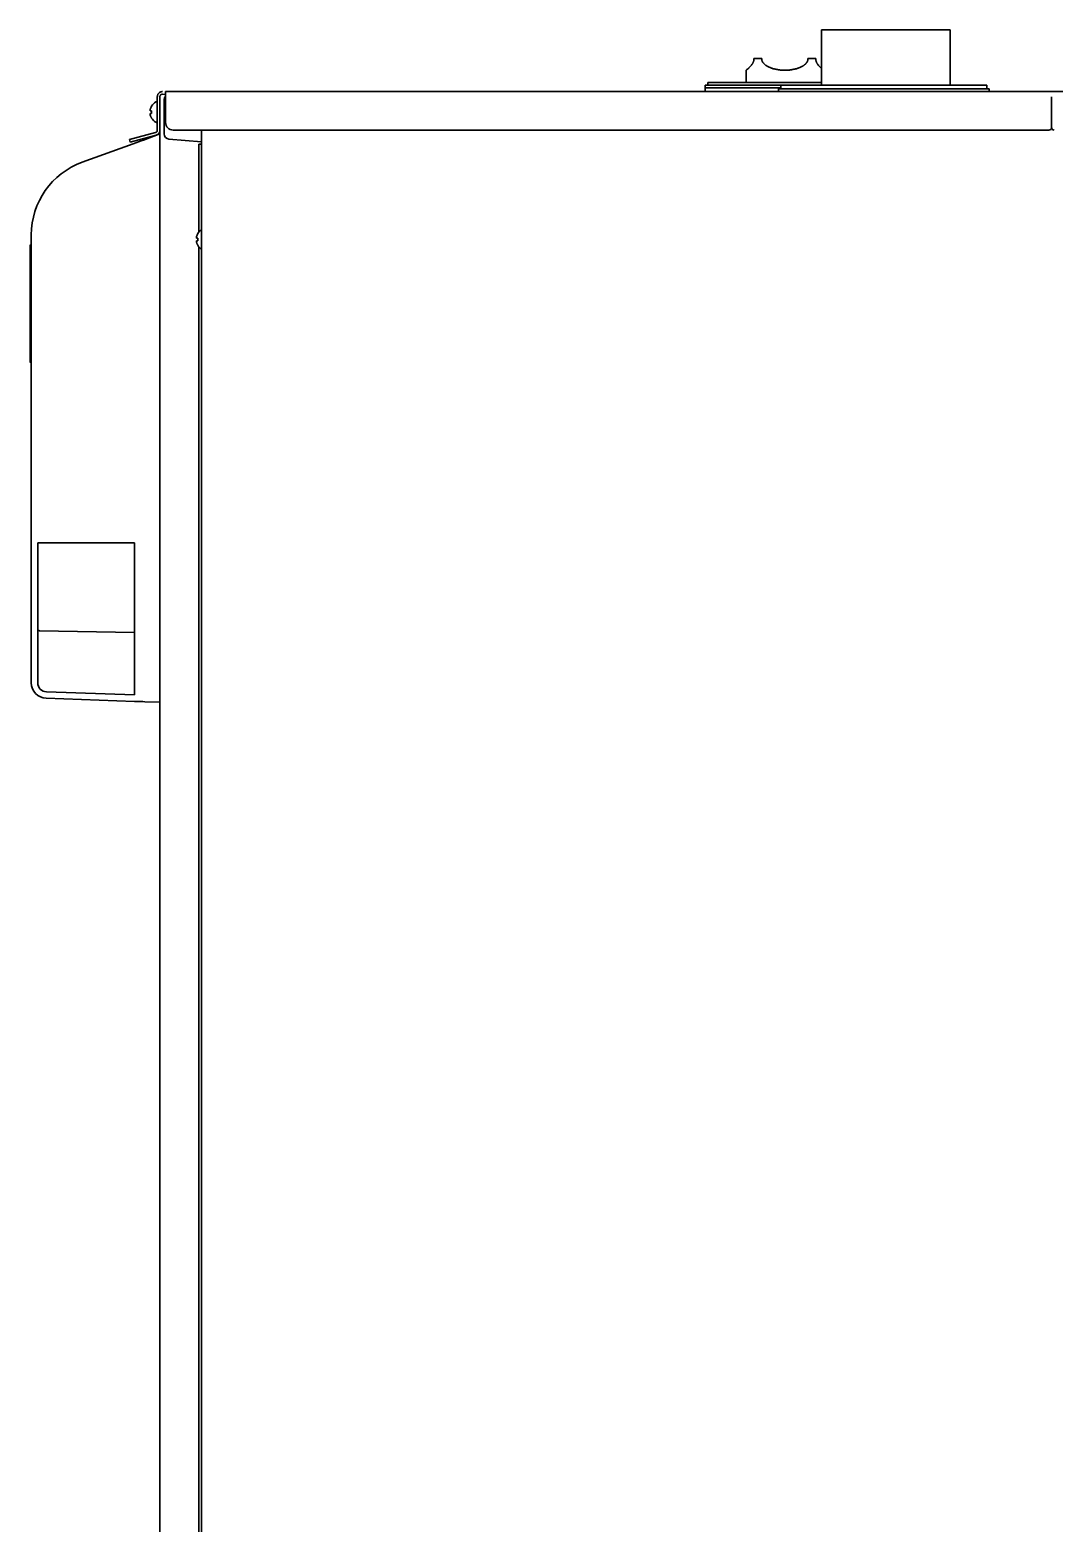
# Model space of a CAD drawing. Extents: x 5809 to 10669, y -850 to 3886.
# Drawn here: x 9465 to 9863, y 1852 to 2432 of the extents above; entities that cross this region are included whole.
import ezdxf

# ---------------------------------------------------------------- set-up
doc = ezdxf.new("R2010")
doc.units = 0
doc.header["$LTSCALE"] = 5
doc.layers.add('1', color=7, linetype='CONTINUOUS', true_color=0xffffff)

msp = doc.modelspace()

# ---------------------------------------------------------------- linework, layer by layer
at = {"layer": '1', "color": 7, "linetype": 'Continuous', "lineweight": 35}
for p, q in [((9772.57, 2432.33), (9817.17, 2432.33)), ((9772.57, 2432.33), (9772.57, 2410.83)), ((9772.57, 2432.33), (9822.57, 2432.33)), ((9772.57, 2432.33), (9772.57, 2410.83)), ((9822.57, 2410.83), (9822.57, 2432.33)), ((9743.27, 2416.63), (9743.27, 2411.83)), ((9746.27, 2421.13), (9749.27, 2421.13)), ((9767.27, 2421.13), (9770.27, 2421.13)), ((9727.27, 2410.83), (9789.27, 2410.83)), ((9727.27, 2410.83), (9727.27, 2409.83)), ((9728.27, 2411.83), (9772.57, 2411.83)), ((9728.27, 2411.83), (9728.27, 2410.83)), ((9756.77, 2410.83), (9756.77, 2409.33)), ((9756.77, 2410.83), (9796.77, 2410.83)), ((9756.77, 2410.83), (9756.77, 2409.33)), ((9796.77, 2410.83), (9836.77, 2410.83)), ((9836.77, 2409.33), (9836.77, 2410.83)), ((9514.07, 2404.33), (9513.87, 2404.33)), ((9514.27, 2404.27), (9514.07, 2404.33)), ((9514.27, 2393.33), (9514.27, 2406.33)), ((9515.27, 1387.74), (9515.27, 2406.35)), ((9516.97, 2405.29), (9516.97, 2396.57)), ((9517.47, 2408.33), (9517.47, 2406.22)), ((9517.47, 2408.33), (10531.47, 2408.33)), ((9517.47, 2406.22), (9517.47, 2396.32)), ((9727.27, 2409.83), (9756.77, 2409.83)), ((9727.27, 2409.83), (9727.27, 2408.33)), ((9796.77, 2409.33), (9755.77, 2409.33)), ((9755.77, 2409.33), (9755.77, 2408.33)), ((9796.77, 2409.33), (9755.77, 2409.33)), ((9755.77, 2409.33), (9755.77, 2408.33)), ((9837.77, 2409.33), (9796.77, 2409.33)), ((9837.77, 2408.33), (9837.77, 2409.33)), ((9861.97, 2406.22), (9861.97, 2394.32)), ((9511.99, 2402.63), (9512.03, 2402.63)), ((9512.03, 2398.03), (9511.99, 2398.03)), ((9513.87, 2396.33), (9514.07, 2396.33)), ((9514.07, 2396.33), (9514.27, 2396.38)), ((9516.97, 2396.57), (9516.97, 2391.83)), ((9520.45, 2393.33), (9860.97, 2393.33)), ((9531.47, 2390.97), (9531.47, 2393.33)), ((9485.01, 2380.81), (9504.82, 2388.02)), ((9513.53, 2392.36), (9503.42, 2389.65)), ((9503.68, 2388.69), (9503.42, 2389.65)), ((9513.79, 2391.39), (9503.68, 2388.69)), ((9504.82, 2388.02), (9506.9, 2388.78)), ((9506.9, 2388.78), (9507.99, 2389.18)), ((9507.99, 2389.18), (9508.83, 2389.48)), ((9508.83, 2389.48), (9515.27, 2391.83)), ((9515.27, 2391.83), (9515.27, 2389.72)), ((9515.27, 2389.72), (9515.27, 2172.82)), ((9518.8, 2389.83), (9531.47, 2388.73)), ((9530.47, 2385.83), (9530.47, 2387.83)), ((9530.47, 2387.83), (9531.47, 2387.83)), ((9531.47, 1373.93), (9531.47, 2390.96)), ((9530.47, 2385.83), (9530.47, 2353.77)), ((9465.27, 2178.37), (9465.27, 2352.62)), ((9529.99, 2353.13), (9530.03, 2353.13)), ((9465.27, 2348.61), (9464.71, 2348.61)), ((9530.03, 2348.53), (9529.99, 2348.53)), ((9530.47, 2347.87), (9530.47, 1565.79)), ((9464.77, 2333.77), (9464.71, 2333.77)), ((9464.71, 2317.88), (9464.77, 2317.88)), ((9464.71, 2303.04), (9465.27, 2303.04)), ((9467.77, 2232.89), (9505.44, 2232.89)), ((9467.77, 2178.37), (9467.77, 2232.89)), ((9505.44, 2232.89), (9505.44, 2173.67)), ((9468.47, 2198.64), (9505.41, 2198)), ((9505.44, 2171.17), (9471.06, 2172.37)), ((9505.44, 2173.67), (9471.15, 2174.87)), ((9515.27, 2172.82), (9515.27, 2170.83)), ((9507.52, 2171.1), (9505.44, 2171.17)), ((9508.61, 2171.06), (9507.52, 2171.1)), ((9509.44, 2171.03), (9508.61, 2171.06)), ((9515.27, 2170.83), (9509.44, 2171.03))]:
    msp.add_line(p, q, dxfattribs=at)
at = {"layer": '1'}
for p, q in [((9515.27, 2406.33), (9515.27, 2393.33)), ((9516.27, 2407.33), (9517.47, 2407.33))]:
    msp.add_line(p, q, dxfattribs=at)
at = {"layer": '1', "color": 7, "linetype": 'Continuous', "lineweight": 35}
for centre, radius, start, end in [((9513.87, 2403.93), 0.4, 90, 120.30118), ((9518.97, 2405.29), 2, 138.59177, 180), ((9515.77, 2400.33), 3.78, 172.39595, 179.99653), ((9515.77, 2400.33), 3.78, 180.00345, 187.60407), ((9516.09, 2400.13), 4.8, 120.30118, 148.41865), ((9516.09, 2400.53), 4.8, 211.58373, 239.69882), ((9513.87, 2396.73), 0.4, 239.69882, 270), ((9518.97, 2391.83), 2, 180, 265), ((9495.27, 2352.62), 30, 110, 180), ((9534.09, 2350.63), 4.8, 123.08197, 148.62729), ((9534.09, 2351.03), 4.8, 211.37271, 236.91803), ((9468.49, 2199.36), 0.714, 180, 269), ((9471.27, 2178.37), 6, 180, 268), ((9471.27, 2178.37), 3.5, 180, 268)]:
    msp.add_arc(centre, radius, start, end, dxfattribs=at)
msp.add_ellipse((9520.47, 2396.32), major_axis=(-3, 0), ratio=0.99863, start_param=0, end_param=1.570796, dxfattribs=at)
at = {"layer": '1', "color": 7, "linetype": 'Continuous', "lineweight": 35, "extrusion": (0, 0, -1)}
for centre, major_axis, start_param, end_param in [((9860.97, 2394.32), (-1, 0), 3.141593, 4.712389), ((9862.97, 2394.32), (1, 0), 1.570796, 3.141593)]:
    msp.add_ellipse(centre, major_axis=major_axis, ratio=0.99863, start_param=start_param, end_param=end_param, dxfattribs=at)
at = {"layer": '1', "color": 7, "linetype": 'Continuous', "lineweight": 35}
for points, knots in [([(9746.27, 2421.13), (9746.27, 2421.07), (9746.27, 2421.01), (9746.26, 2420.89), (9746.26, 2420.83), (9746.24, 2420.65), (9746.22, 2420.54), (9746.17, 2420.31), (9746.13, 2420.2), (9746.06, 2420), (9746.03, 2419.9), (9745.96, 2419.76), (9745.94, 2419.71), (9745.9, 2419.62), (9745.88, 2419.57), (9745.81, 2419.44), (9745.76, 2419.35), (9745.67, 2419.19), (9745.62, 2419.12), (9745.52, 2418.97), (9745.47, 2418.89), (9745.39, 2418.79), (9745.37, 2418.75), (9745.32, 2418.69), (9745.29, 2418.65), (9745.22, 2418.56), (9745.17, 2418.49), (9745.02, 2418.31), (9744.92, 2418.2), (9744.74, 2417.99), (9744.65, 2417.9), (9744.47, 2417.71), (9744.38, 2417.63), (9744.26, 2417.51), (9744.22, 2417.47), (9744.14, 2417.4), (9744.11, 2417.36), (9744, 2417.26), (9743.93, 2417.2), (9743.74, 2417.02), (9743.63, 2416.93), (9743.5, 2416.81), (9743.46, 2416.78), (9743.41, 2416.74), (9743.38, 2416.72), (9743.36, 2416.7), (9743.35, 2416.69), (9743.35, 2416.69), (9743.32, 2416.66), (9743.3, 2416.65), (9743.28, 2416.63), (9743.27, 2416.63), (9743.27, 2416.63)], [0, 0, 0, 0, 0.015629, 0.015629, 0.031257, 0.031257, 0.062514, 0.062514, 0.093772, 0.093772, 0.125029, 0.125029, 0.140657, 0.140657, 0.156286, 0.156286, 0.187543, 0.187543, 0.2188, 0.2188, 0.250057, 0.250057, 0.265686, 0.265686, 0.281315, 0.281315, 0.312572, 0.312572, 0.375086, 0.375086, 0.4376, 0.4376, 0.500115, 0.500115, 0.531372, 0.531372, 0.562629, 0.562629, 0.625143, 0.625143, 0.750172, 0.750172, 0.812686, 0.812686, 0.843944, 0.859572, 0.859572, 0.875201, 0.875201, 0.937715, 0.937715, 1, 1, 1, 1]), ([(9767.27, 2421.13), (9767.27, 2421.07), (9767.27, 2421.01), (9767.26, 2420.89), (9767.25, 2420.83), (9767.23, 2420.65), (9767.2, 2420.54), (9767.13, 2420.31), (9767.08, 2420.2), (9766.99, 2420), (9766.93, 2419.9), (9766.86, 2419.78), (9766.85, 2419.76), (9766.81, 2419.71), (9766.8, 2419.69), (9766.75, 2419.62), (9766.72, 2419.57), (9766.62, 2419.44), (9766.55, 2419.35), (9766.4, 2419.19), (9766.33, 2419.11), (9766.17, 2418.96), (9766.09, 2418.89), (9765.97, 2418.79), (9765.92, 2418.75), (9765.84, 2418.69), (9765.79, 2418.65), (9765.66, 2418.56), (9765.58, 2418.49), (9765.4, 2418.37), (9765.3, 2418.32), (9765.12, 2418.2), (9765.02, 2418.15), (9764.55, 2417.89), (9764.15, 2417.71), (9763.63, 2417.51), (9763.52, 2417.47), (9763.31, 2417.4), (9762.99, 2417.29), (9762.66, 2417.19), (9762, 2417.02), (9761.55, 2416.93), (9760.97, 2416.83), (9760.8, 2416.81), (9760.62, 2416.78), (9760.5, 2416.77), (9760.45, 2416.76), (9760.15, 2416.72), (9759.92, 2416.7), (9759.21, 2416.64), (9758.74, 2416.63), (9757.8, 2416.63), (9757.33, 2416.64), (9756.74, 2416.69), (9756.62, 2416.7), (9756.38, 2416.73), (9756.03, 2416.76), (9755.68, 2416.81), (9755, 2416.93), (9754.55, 2417.02), (9753.89, 2417.19), (9753.67, 2417.26), (9753.35, 2417.36), (9753.24, 2417.39), (9753.03, 2417.47), (9752.92, 2417.51), (9752.61, 2417.63), (9752.4, 2417.71), (9752, 2417.89), (9751.81, 2417.99), (9751.43, 2418.2), (9751.24, 2418.31), (9750.97, 2418.49), (9750.88, 2418.56), (9750.71, 2418.69), (9750.62, 2418.75), (9750.46, 2418.89), (9750.38, 2418.96), (9750.22, 2419.12), (9750.14, 2419.19), (9750.03, 2419.32), (9750, 2419.36), (9749.93, 2419.44), (9749.89, 2419.48), (9749.79, 2419.62), (9749.73, 2419.71), (9749.61, 2419.9), (9749.56, 2420), (9749.5, 2420.12), (9749.49, 2420.15), (9749.46, 2420.2), (9749.45, 2420.23), (9749.42, 2420.31), (9749.4, 2420.37), (9749.35, 2420.53), (9749.32, 2420.65), (9749.3, 2420.8), (9749.29, 2420.83), (9749.29, 2420.89), (9749.28, 2420.92), (9749.28, 2421.01), (9749.27, 2421.07), (9749.27, 2421.13)], [0, 0, 0, 0, 0.007812, 0.007812, 0.015625, 0.015625, 0.03125, 0.03125, 0.046875, 0.046875, 0.0625, 0.0625, 0.066406, 0.066406, 0.070313, 0.070313, 0.078125, 0.078125, 0.09375, 0.09375, 0.109375, 0.109375, 0.125, 0.125, 0.132813, 0.132813, 0.140625, 0.140625, 0.15625, 0.15625, 0.171875, 0.171875, 0.1875, 0.1875, 0.25, 0.25, 0.265625, 0.265625, 0.28125, 0.3125, 0.3125, 0.375, 0.375, 0.390625, 0.398438, 0.398438, 0.40625, 0.40625, 0.4375, 0.4375, 0.5, 0.5, 0.5625, 0.5625, 0.578125, 0.578125, 0.59375, 0.625, 0.625, 0.6875, 0.6875, 0.71875, 0.71875, 0.734375, 0.734375, 0.75, 0.75, 0.78125, 0.78125, 0.8125, 0.8125, 0.84375, 0.84375, 0.859375, 0.859375, 0.875, 0.875, 0.890625, 0.890625, 0.90625, 0.90625, 0.914062, 0.914062, 0.921875, 0.921875, 0.9375, 0.9375, 0.953125, 0.953125, 0.957031, 0.957031, 0.960937, 0.960937, 0.96875, 0.96875, 0.984375, 0.984375, 0.988281, 0.988281, 0.992187, 0.992187, 1, 1, 1, 1]), ([(9772.57, 2417.24), (9772.54, 2417.27), (9772.51, 2417.3), (9772.4, 2417.4), (9772.33, 2417.47), (9772.16, 2417.63), (9772.08, 2417.71), (9771.9, 2417.89), (9771.81, 2417.99), (9771.69, 2418.12), (9771.67, 2418.15), (9771.62, 2418.2), (9771.6, 2418.23), (9771.52, 2418.32), (9771.47, 2418.37), (9771.33, 2418.56), (9771.23, 2418.68), (9771.1, 2418.86), (9771.08, 2418.89), (9771.03, 2418.97), (9771, 2419), (9770.93, 2419.12), (9770.88, 2419.19), (9770.78, 2419.36), (9770.74, 2419.44), (9770.65, 2419.62), (9770.6, 2419.71), (9770.55, 2419.83), (9770.54, 2419.85), (9770.52, 2419.9), (9770.49, 2419.97), (9770.46, 2420.05), (9770.41, 2420.21), (9770.38, 2420.31), (9770.35, 2420.45), (9770.34, 2420.48), (9770.33, 2420.54), (9770.32, 2420.57), (9770.31, 2420.65), (9770.3, 2420.71), (9770.28, 2420.89), (9770.27, 2421.01), (9770.27, 2421.13)], [0.4085505, 0.4085505, 0.4085505, 0.4085505, 0.4375576, 0.4375576, 0.5000512, 0.5000512, 0.5625448, 0.5625448, 0.6250384, 0.6250384, 0.6406618, 0.6406618, 0.6562852, 0.6562852, 0.687532, 0.687532, 0.7500256, 0.7500256, 0.765649, 0.765649, 0.7812724, 0.7812724, 0.8125192, 0.8125192, 0.843766, 0.843766, 0.8750128, 0.8750128, 0.8828245, 0.8828245, 0.8906362, 0.9062596, 0.9062596, 0.9375064, 0.9375064, 0.9453181, 0.9453181, 0.9531298, 0.9531298, 0.9687532, 0.9687532, 1, 1, 1, 1]), ([(9514.27, 2406.33), (9514.27, 2406.46), (9514.29, 2406.59), (9514.34, 2406.84), (9514.38, 2406.97), (9514.48, 2407.21), (9514.54, 2407.33), (9514.68, 2407.55), (9514.77, 2407.65), (9514.95, 2407.83), (9515.05, 2407.92), (9515.27, 2408.06), (9515.39, 2408.12), (9515.63, 2408.22), (9515.75, 2408.26), (9516.01, 2408.31), (9516.14, 2408.33), (9516.27, 2408.33)], [0, 0, 0, 0, 0.125, 0.125, 0.25, 0.25, 0.375, 0.375, 0.5, 0.5, 0.625, 0.625, 0.75, 0.75, 0.875, 0.875, 1, 1, 1, 1]), ([(9512.03, 2402.63), (9511.9, 2402.42), (9511.8, 2402.21), (9511.66, 2401.89), (9511.62, 2401.78), (9511.54, 2401.56), (9511.51, 2401.44), (9511.48, 2401.33)], [0, 0, 0, 0, 0.5, 0.5, 0.75, 0.75, 1, 1, 1, 1]), ([(9512.03, 2399.83), (9511.9, 2399.83), (9511.8, 2399.83), (9511.66, 2399.83), (9511.62, 2399.83), (9511.54, 2399.83), (9511.51, 2399.83), (9511.48, 2399.83)], [0, 0, 0, 0, 0.5, 0.5, 0.75, 0.75, 1, 1, 1, 1]), ([(9530.03, 2353.13), (9529.9, 2352.92), (9529.8, 2352.71), (9529.66, 2352.39), (9529.62, 2352.28), (9529.54, 2352.05), (9529.51, 2351.94), (9529.48, 2351.83)], [0, 0, 0, 0, 0.5, 0.5, 0.75, 0.75, 1, 1, 1, 1]), ([(9464.77, 2325.83), (9464.77, 2326.68), (9464.77, 2328.5), (9464.77, 2332.46), (9464.77, 2337.41), (9464.77, 2342.24), (9464.77, 2346.02), (9464.77, 2348.16), (9464.77, 2348.61), (9464.77, 2348.61)], [0, 0, 0, 0, 0.039868, 0.08468, 0.199141, 0.358834, 0.563212, 0.796172, 1, 1, 1, 1]), ([(9530.03, 2350.33), (9529.9, 2350.33), (9529.8, 2350.33), (9529.66, 2350.33), (9529.62, 2350.33), (9529.54, 2350.33), (9529.51, 2350.33), (9529.48, 2350.33)], [0, 0, 0, 0, 0.5, 0.5, 0.75, 0.75, 1, 1, 1, 1]), ([(9464.77, 2303.04), (9464.77, 2303.04), (9464.77, 2303.49), (9464.77, 2305.63), (9464.77, 2309.41), (9464.77, 2314.24), (9464.77, 2319.2), (9464.77, 2323.15), (9464.77, 2324.97), (9464.77, 2325.83)], [0, 0, 0, 0, 0.203828, 0.436788, 0.641166, 0.800859, 0.91532, 0.960132, 1, 1, 1, 1])]:
    msp.add_open_spline(points, degree=3, knots=knots, dxfattribs=at)
for points in [[(9515.27, 2406.33), (9515.27, 2406.38), (9515.28, 2406.48), (9515.32, 2406.64), (9515.38, 2406.78), (9515.46, 2406.92), (9515.56, 2407.04), (9515.68, 2407.14), (9515.82, 2407.22), (9515.96, 2407.28), (9516.12, 2407.32), (9516.22, 2407.33), (9516.27, 2407.33)], [(9511.48, 2401.33), (9511.47, 2401.3), (9511.47, 2401.25), (9511.46, 2401.18), (9511.46, 2401.1), (9511.46, 2401.03), (9511.46, 2400.96), (9511.47, 2400.9), (9511.47, 2400.85), (9511.48, 2400.83)], [(9511.48, 2399.83), (9511.47, 2399.8), (9511.47, 2399.75), (9511.46, 2399.68), (9511.46, 2399.61), (9511.46, 2399.54), (9511.46, 2399.47), (9511.47, 2399.4), (9511.47, 2399.35), (9511.48, 2399.33)], [(9511.48, 2400.83), (9511.49, 2400.83), (9511.52, 2400.83), (9511.57, 2400.83), (9511.63, 2400.83), (9511.69, 2400.83), (9511.76, 2400.83), (9511.83, 2400.83), (9511.92, 2400.83), (9511.99, 2400.83), (9512.03, 2400.83)], [(9511.48, 2399.33), (9511.49, 2399.27), (9511.52, 2399.16), (9511.57, 2399), (9511.63, 2398.84), (9511.69, 2398.69), (9511.76, 2398.54), (9511.83, 2398.38), (9511.92, 2398.21), (9511.99, 2398.09), (9512.03, 2398.03)], [(9514.27, 2393.33), (9514.27, 2393.28), (9514.27, 2393.18), (9514.23, 2393.04), (9514.18, 2392.9), (9514.11, 2392.77), (9514.02, 2392.66), (9513.92, 2392.56), (9513.8, 2392.47), (9513.67, 2392.4), (9513.58, 2392.37), (9513.53, 2392.36)], [(9515.27, 2393.33), (9515.27, 2393.25), (9515.27, 2393.11), (9515.23, 2392.89), (9515.17, 2392.68), (9515.09, 2392.48), (9514.99, 2392.29), (9514.86, 2392.11), (9514.72, 2391.94), (9514.56, 2391.79), (9514.39, 2391.66), (9514.2, 2391.55), (9514, 2391.46), (9513.86, 2391.41), (9513.79, 2391.39)], [(9529.48, 2351.83), (9529.47, 2351.8), (9529.47, 2351.75), (9529.46, 2351.68), (9529.46, 2351.61), (9529.46, 2351.54), (9529.46, 2351.47), (9529.47, 2351.4), (9529.47, 2351.35), (9529.48, 2351.33)], [(9529.48, 2350.33), (9529.47, 2350.3), (9529.47, 2350.25), (9529.46, 2350.18), (9529.46, 2350.1), (9529.46, 2350.03), (9529.46, 2349.96), (9529.47, 2349.9), (9529.47, 2349.85), (9529.48, 2349.83)], [(9529.48, 2351.33), (9529.49, 2351.33), (9529.52, 2351.33), (9529.57, 2351.33), (9529.63, 2351.33), (9529.69, 2351.33), (9529.76, 2351.33), (9529.83, 2351.33), (9529.92, 2351.33), (9529.99, 2351.33), (9530.03, 2351.33)], [(9529.48, 2349.83), (9529.49, 2349.77), (9529.52, 2349.66), (9529.57, 2349.5), (9529.63, 2349.34), (9529.69, 2349.19), (9529.76, 2349.04), (9529.83, 2348.88), (9529.92, 2348.71), (9529.99, 2348.59), (9530.03, 2348.53)], [(9530.03, 2351.33), (9530.01, 2351.16), (9529.98, 2350.83), (9530.01, 2350.49), (9530.03, 2350.33)]]:
    msp.add_open_spline(points, degree=3, dxfattribs=at)

doc.saveas('drawing.dxf')
